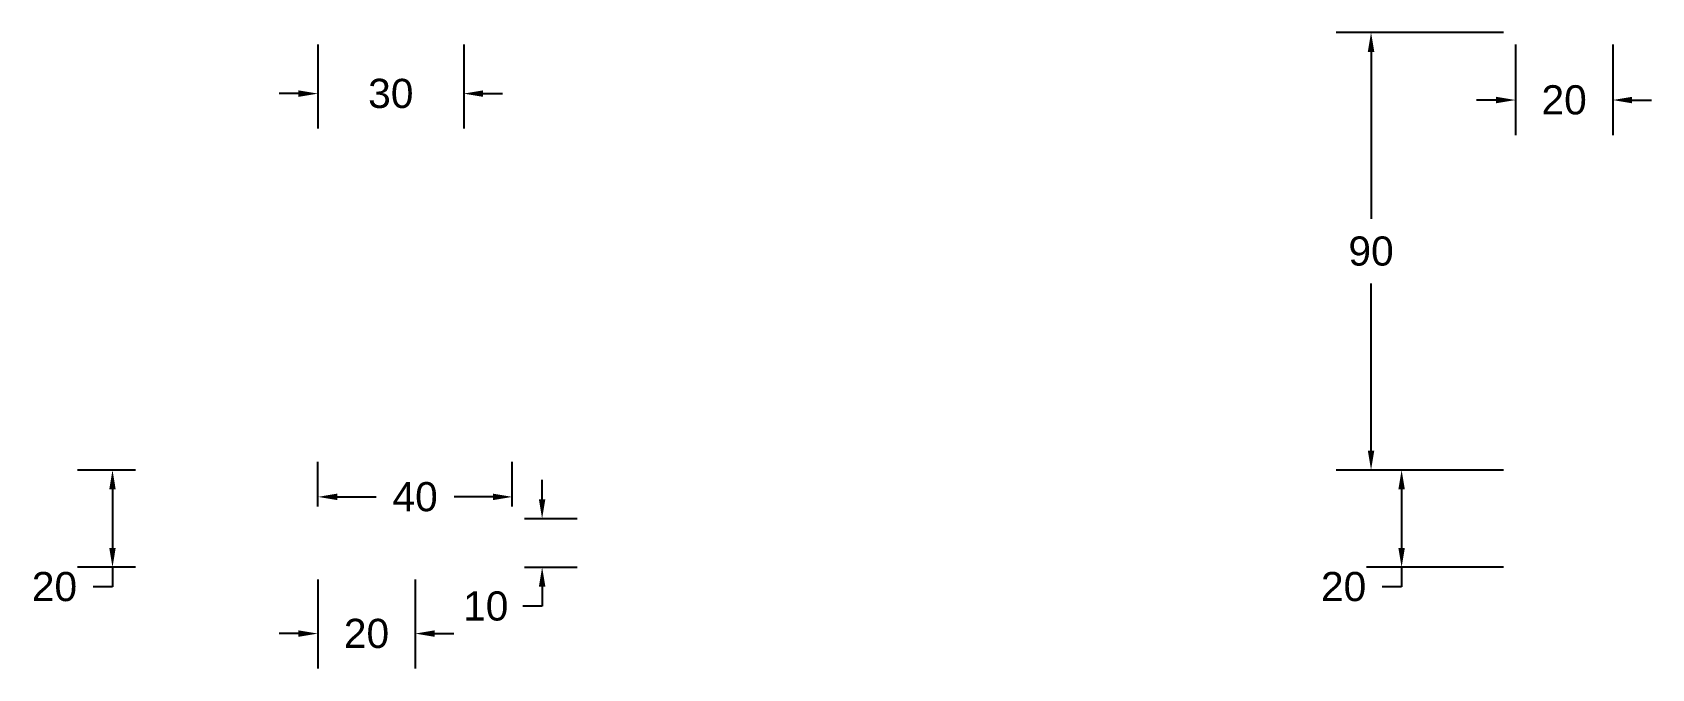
# Paper-space layout '8.6' of a CAD drawing. Header units: millimetres. Extents: x 0.05 to 8.38, y 4.85 to 8.12.
import ezdxf

# ---------------------------------------------------------------- set-up
doc = ezdxf.new("R2010")
doc.units = ezdxf.units.MM
doc.header["$MEASUREMENT"] = 0
doc.styles.get("Standard").update_dxf_attribs({"font": 'arial.ttf'})
doc.dimstyles.get("Standard").update_dxf_attribs({"dimtxt": 0.15, "dimasz": 0.1, "dimexe": 0.18, "dimexo": 0.0625, "dimgap": 0.09, "dimtad": 0, "dimtih": 1, "dimtoh": 1, "dimdec": 0, "dimzin": 0, "dimdsep": 46, "dimtxsty": 'Standard', "dimcen": 0.09, "dimadec": 0, "dimazin": 0, "dimtfac": 1, "dimtdec": 0, "dimtofl": 0, "dimtmove": 0, "dimatfit": 3, "dimfxl": 1, "dimtolj": 1, "dimtzin": 0, "dimarcsym": 0})

# ---------------------------------------------------------------- blocks, each defined once
blk = doc.blocks.new('*D19')
at = {"color": 0, "lineweight": -2, "transparency": 16777216}
for p, q in [((1.5211, 5.3088), (1.5211, 4.8504)), ((2.0211, 5.3088), (2.0211, 4.8504)), ((1.4211, 5.0304), (1.3211, 5.0304)), ((2.1211, 5.0304), (2.2211, 5.0304))]:
    blk.add_line(p, q, dxfattribs=at)
at = {"color": 0, "transparency": 16777216}
for points in [[(1.4211, 5.0471), (1.4211, 5.0138), (1.5211, 5.0304)], [(2.1211, 5.0471), (2.1211, 5.0138), (2.0211, 5.0304)]]:
    blk.add_solid(points, dxfattribs=at)
at = {"layer": 'Defpoints', "color": 0, "transparency": 16777216}
for p in [(1.5211, 5.3713), (2.0211, 5.3713), (2.0211, 5.0304)]:
    blk.add_point(p, dxfattribs=at)
at = {"color": 0, "transparency": 16777216, "insert": (1.7711, 5.0304), "char_height": 0.15, "attachment_point": 5}
blk.add_mtext('\\A1;20', dxfattribs=at)
blk = doc.blocks.new('*D20')
at = {"color": 0, "lineweight": -2, "transparency": 16777216}
for p, q in [((1.5211, 5.6838), (1.5211, 5.9133)), ((2.5211, 5.6838), (2.5211, 5.9133)), ((1.6211, 5.7333), (1.8209, 5.7333)), ((2.4211, 5.7333), (2.2213, 5.7333))]:
    blk.add_line(p, q, dxfattribs=at)
at = {"color": 0, "transparency": 16777216}
for points in [[(1.6211, 5.75), (1.6211, 5.7167), (1.5211, 5.7333)], [(2.4211, 5.75), (2.4211, 5.7167), (2.5211, 5.7333)]]:
    blk.add_solid(points, dxfattribs=at)
at = {"layer": 'Defpoints', "color": 0, "transparency": 16777216}
for p in [(2.5211, 5.7333), (1.5211, 5.6213), (2.5211, 5.6213)]:
    blk.add_point(p, dxfattribs=at)
at = {"color": 0, "transparency": 16777216, "insert": (2.0211, 5.7333), "char_height": 0.15, "attachment_point": 5}
blk.add_mtext('\\A1;40', dxfattribs=at)
blk = doc.blocks.new('*D21')
at = {"color": 0, "lineweight": -2, "transparency": 16777216}
for p, q in [((2.6745, 5.7213), (2.6745, 5.8213)), ((2.5836, 5.6213), (2.8545, 5.6213)), ((2.5836, 5.3713), (2.8545, 5.3713)), ((2.6745, 5.2713), (2.6745, 5.1713)), ((2.6745, 5.1713), (2.5745, 5.1713))]:
    blk.add_line(p, q, dxfattribs=at)
at = {"color": 0, "transparency": 16777216}
for points in [[(2.6578, 5.7213), (2.6912, 5.7213), (2.6745, 5.6213)], [(2.6578, 5.2713), (2.6912, 5.2713), (2.6745, 5.3713)]]:
    blk.add_solid(points, dxfattribs=at)
at = {"layer": 'Defpoints', "color": 0, "transparency": 16777216}
for p in [(2.5211, 5.6213), (2.5211, 5.3713), (2.6745, 5.3713)]:
    blk.add_point(p, dxfattribs=at)
at = {"color": 0, "transparency": 16777216, "insert": (2.3844, 5.1713), "char_height": 0.15, "attachment_point": 5}
blk.add_mtext('\\A1;10', dxfattribs=at)
blk = doc.blocks.new('*D22')
at = {"color": 0, "lineweight": -2, "transparency": 16777216}
for p, q in [((0.5836, 5.8713), (0.2844, 5.8713)), ((0.4644, 5.7713), (0.4644, 5.4713)), ((0.5836, 5.3713), (0.2844, 5.3713)), ((0.4644, 5.3713), (0.4644, 5.2713)), ((0.4644, 5.2713), (0.3644, 5.2713))]:
    blk.add_line(p, q, dxfattribs=at)
at = {"color": 0, "transparency": 16777216}
for points in [[(0.4477, 5.7713), (0.481, 5.7713), (0.4644, 5.8713)], [(0.4477, 5.4713), (0.481, 5.4713), (0.4644, 5.3713)]]:
    blk.add_solid(points, dxfattribs=at)
at = {"layer": 'Defpoints', "color": 0, "transparency": 16777216}
for p in [(0.6461, 5.8713), (0.4644, 5.3713), (0.6461, 5.3713)]:
    blk.add_point(p, dxfattribs=at)
at = {"color": 0, "transparency": 16777216, "insert": (0.1659, 5.2713), "char_height": 0.15, "attachment_point": 5}
blk.add_mtext('\\A1;20', dxfattribs=at)
blk = doc.blocks.new('*D23')
at = {"color": 0, "lineweight": -2, "transparency": 16777216}
for p, q in [((1.5211, 8.0588), (1.5211, 7.6267)), ((2.2711, 8.0588), (2.2711, 7.6267)), ((1.4211, 7.8067), (1.3211, 7.8067)), ((2.3711, 7.8067), (2.4711, 7.8067))]:
    blk.add_line(p, q, dxfattribs=at)
at = {"color": 0, "transparency": 16777216}
for points in [[(1.4211, 7.8234), (1.4211, 7.79), (1.5211, 7.8067)], [(2.3711, 7.8234), (2.3711, 7.79), (2.2711, 7.8067)]]:
    blk.add_solid(points, dxfattribs=at)
at = {"layer": 'Defpoints', "color": 0, "transparency": 16777216}
for p in [(1.5211, 8.1213), (2.2711, 8.1213), (2.2711, 7.8067)]:
    blk.add_point(p, dxfattribs=at)
at = {"color": 0, "transparency": 16777216, "insert": (1.8961, 7.8067), "char_height": 0.15, "attachment_point": 5}
blk.add_mtext('\\A1;30', dxfattribs=at)
blk = doc.blocks.new('*D24')
at = {"color": 0, "lineweight": -2, "transparency": 16777216}
for p, q in [((7.6817, 8.0588), (7.6817, 7.5936)), ((8.1817, 8.0588), (8.1817, 7.5936)), ((7.5817, 7.7736), (7.4817, 7.7736)), ((8.2817, 7.7736), (8.3817, 7.7736))]:
    blk.add_line(p, q, dxfattribs=at)
at = {"color": 0, "transparency": 16777216}
for points in [[(7.5817, 7.7903), (7.5817, 7.7569), (7.6817, 7.7736)], [(8.2817, 7.7903), (8.2817, 7.7569), (8.1817, 7.7736)]]:
    blk.add_solid(points, dxfattribs=at)
at = {"layer": 'Defpoints', "color": 0, "transparency": 16777216}
for p in [(7.6817, 8.1213), (8.1817, 8.1213), (8.1817, 7.7736)]:
    blk.add_point(p, dxfattribs=at)
at = {"color": 0, "transparency": 16777216, "insert": (7.9317, 7.7736), "char_height": 0.15, "attachment_point": 5}
blk.add_mtext('\\A1;20', dxfattribs=at)
blk = doc.blocks.new('*D25')
at = {"color": 0, "lineweight": -2, "transparency": 16777216}
for p, q in [((7.6192, 8.1213), (6.7586, 8.1213)), ((6.9386, 8.0213), (6.9386, 7.1629)), ((6.9386, 5.9713), (6.9386, 6.8297)), ((7.6192, 5.8713), (6.7586, 5.8713))]:
    blk.add_line(p, q, dxfattribs=at)
at = {"color": 0, "transparency": 16777216}
for points in [[(6.9219, 8.0213), (6.9552, 8.0213), (6.9386, 8.1213)], [(6.9219, 5.9713), (6.9552, 5.9713), (6.9386, 5.8713)]]:
    blk.add_solid(points, dxfattribs=at)
at = {"layer": 'Defpoints', "color": 0, "transparency": 16777216}
for p in [(7.6817, 8.1213), (6.9386, 5.8713), (7.6817, 5.8713)]:
    blk.add_point(p, dxfattribs=at)
at = {"color": 0, "transparency": 16777216, "insert": (6.9386, 6.9963), "char_height": 0.15, "attachment_point": 5}
blk.add_mtext('\\A1;90', dxfattribs=at)
blk = doc.blocks.new('*D26')
at = {"color": 0, "lineweight": -2, "transparency": 16777216}
for p, q in [((7.6192, 5.8713), (6.9158, 5.8713)), ((7.0958, 5.7713), (7.0958, 5.4713)), ((7.6192, 5.3713), (6.9158, 5.3713)), ((7.0958, 5.3713), (7.0958, 5.2713)), ((7.0958, 5.2713), (6.9958, 5.2713))]:
    blk.add_line(p, q, dxfattribs=at)
at = {"color": 0, "transparency": 16777216}
for points in [[(7.0791, 5.7713), (7.1125, 5.7713), (7.0958, 5.8713)], [(7.0791, 5.4713), (7.1125, 5.4713), (7.0958, 5.3713)]]:
    blk.add_solid(points, dxfattribs=at)
at = {"layer": 'Defpoints', "color": 0, "transparency": 16777216}
for p in [(7.6817, 5.8713), (7.0958, 5.3713), (7.6817, 5.3713)]:
    blk.add_point(p, dxfattribs=at)
at = {"color": 0, "transparency": 16777216, "insert": (6.7973, 5.2713), "char_height": 0.15, "attachment_point": 5}
blk.add_mtext('\\A1;20', dxfattribs=at)

psp = doc.layouts.new('8.6')

# ---------------------------------------------------------------- dimensions: what is measured, and where the dimension line sits
for base, p1, p2, picture, middle in [((2.2711, 7.8067), (1.5211, 8.1213), (2.2711, 8.1213), '*D23', (1.8961, 7.8067)), ((8.1817, 7.7736), (7.6817, 8.1213), (8.1817, 8.1213), '*D24', (7.9317, 7.7736)), ((2.5211, 5.7333), (1.5211, 5.6213), (2.5211, 5.6213), '*D20', (2.0211, 5.7333)), ((2.0211, 5.0304), (1.5211, 5.3713), (2.0211, 5.3713), '*D19', (1.7711, 5.0304))]:
    dim = psp.add_linear_dim(base=base, p1=p1, p2=p2, dimstyle='Standard', override={"dimlfac": -40})
    dim.commit()
    dim.dimension.update_dxf_attribs({"geometry": picture, "text_midpoint": middle})
dim = psp.add_linear_dim(base=(6.9386, 5.8713), p1=(7.6817, 8.1213), p2=(7.6817, 5.8713), angle=90, dimstyle='Standard', override={"dimlfac": -40})
dim.commit()
dim.dimension.update_dxf_attribs({"geometry": '*D25', "text_midpoint": (6.9386, 6.9963), "dimtype": 160})
for base, p1, p2, picture, middle in [((0.4644, 5.3713), (0.6461, 5.8713), (0.6461, 5.3713), '*D22', (0.1659, 5.2713)), ((7.0958, 5.3713), (7.6817, 5.8713), (7.6817, 5.3713), '*D26', (6.7973, 5.2713)), ((2.6745, 5.3713), (2.5211, 5.6213), (2.5211, 5.3713), '*D21', (2.3844, 5.1713))]:
    dim = psp.add_linear_dim(base=base, p1=p1, p2=p2, angle=90, dimstyle='Standard', override={"dimlfac": -40})
    dim.commit()
    dim.dimension.update_dxf_attribs({"geometry": picture, "text_midpoint": middle})

doc.saveas('drawing.dxf')
